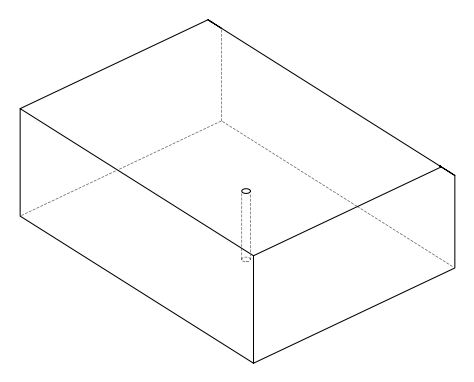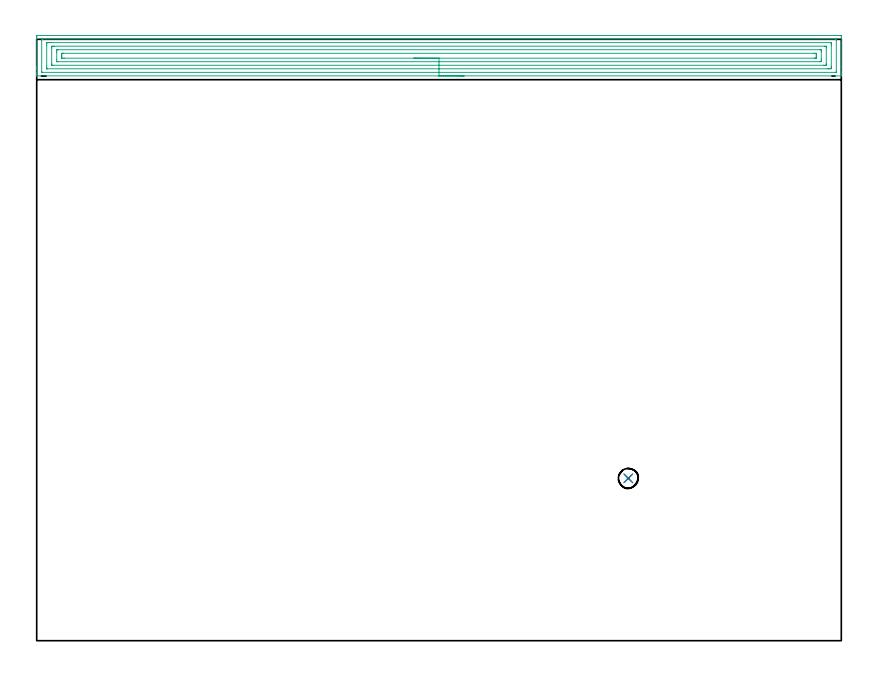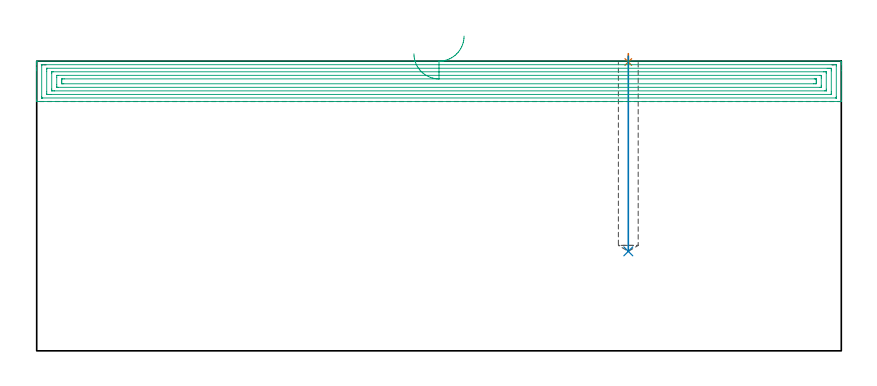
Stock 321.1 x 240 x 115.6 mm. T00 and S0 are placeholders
(PLAN: 3 operations, 2 tool changes, 16.1 min)
(1 SPOT_DRILL | STEP1POCKET | NXT0321_9005460120000 | 0.03 min | 0 mm3)
(2 DRILL_BLIND_HOLE_INTO_CENTER | STEP1POCKET | UGT0301_474 | 0.31 min | 3623 mm3)
(3 AREA_MILL | FG_CHAMFER_SURFACE | UGT0205_001 | 15.71 min | 41617 mm3)
(TOOL NXT0321_9005460120000 | NC Spot Drill, 142deg, 12mm, Carbide, Uncoated | D12 PA142 FL30 Z2)
(TOOL UGT0301_474 | Carbide Drill 7.9 mm | D7.9 PA118 FL76 Z2)
(TOOL UGT0205_001 | Chamfer Mill 20 x 3 x 45 deg. | D20 FL50 Z2)
(OP 1 SPOT_DRILL)
G17 G21 G94 G90
T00 M6
G54
G17 G0 G90 X236.1 Y64.8 S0 M3
G43 Z125.6 H0
G94 G81 G98 Z115.26 F250. R118.6
G80
M5
M2
(OP 2 DRILL_BLIND_HOLE_INTO_CENTER)
G17 G21 G94 G90
T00 M6
G54
G17 G0 G90 X236.1 Y64.8 S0 M3
G43 Z125.6 H0
G94 G81 G98 Z39.7 F250. R117.6
G80
M5
M2
(OP 3 AREA_MILL)
G17 G21 G94 G90
T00 M6
G54
G17 G0 G90 X170.55 Y225.4 S1061 M3
G43 Z125.6 H0
G94 G1 X170.512 Z124.728 F250.
X170.398 Z123.863
X170.209 Z123.012
X169.947 Z122.18
X169.613 Z121.374
X169.21 Z120.6
X168.742 Z119.864
X168.21 Z119.172
X167.621 Z118.529
X166.978 Z117.939
X166.286 Z117.408
X165.55 Z116.94
X164.776 Z116.537
X163.97 Z116.203
X163.138 Z115.941
X162.286 Z115.752
X161.422 Z115.638
X160.55 Z115.6
X0.173
X0.009 Y225.403 Z115.588
X0. Y225.429 Z115.562
Y225.8 Z115.199
Y226.118 Z114.882
Y226.804 Z114.191
Y228.033 Z112.964
Y228.576 Z112.418
Y229.191 Z111.805
Y240.982 Z100.015
X0.002 Y241.256 Z99.741
X0.01 Y241.492 Z99.506
X0.247 Y241.499 Z99.499
X320.48 Y241.5 Z99.5
X320.855 Y241.497 Z99.502
X321.09 Y241.492 Z99.506
X321.1 Y241.254 Z99.743
Y229.191 Z111.805
Y226.804 Z114.191
Y226.118 Z114.882
Y225.801 Z115.199
Y225.429 Z115.562
X321.091 Y225.403 Z115.588
X320.928 Y225.4 Z115.6
X160.55
Y226.814 Z114.186
X2.184 Y226.815 Z114.185
X2.078 Y226.817 Z114.183
X2.027 Y226.82 Z114.18
X2.01 Y226.822 Z114.178
X2.008 Y226.839 Z114.161
X2.004 Y226.951 Z114.049
X2. Y227.207 Z113.793
X2.001 Y239.613 Z101.387
X2.006 Y240.016 Z100.984
X2.01 Y240.069 Z100.931
X2.014 Y240.08 Z100.92
X2.022 Y240.082 Z100.918
X2.076 Y240.084 Z100.916
X2.186 Y240.085 Z100.915
X2.407 Y240.086 Z100.914
X318.916 Y240.085 Z100.915
X319.022 Y240.083 Z100.917
X319.073 Y240.08 Z100.92
X319.09 Y240.078 Z100.922
X319.092 Y240.061 Z100.939
X319.096 Y239.949 Z101.051
X319.1 Y239.693 Z101.307
X319.099 Y227.287 Z113.713
X319.094 Y226.884 Z114.116
X319.09 Y226.831 Z114.169
X319.085 Y226.82 Z114.18
X319.078 Y226.819 Z114.181
X319.024 Y226.816 Z114.184
X318.914 Y226.815 Z114.185
X318.693 Y226.814 Z114.186
X160.55
Y228.229 Z112.771
X4.194
X4.077 Y228.231 Z112.769
X4.035 Y228.233 Z112.767
X4.018 Y228.235 Z112.765
X4.01 Y228.257 Z112.743
X4.005 Y228.384 Z112.616
X4.002 Y228.576 Z112.424
X4. Y228.768 Z112.232
Y229.462 Z111.538
Y237.629 Z103.371
X4.005 Y238.324 Z102.676
X4.009 Y238.507 Z102.493
X4.027 Y238.665 Z102.335
X4.194 Y238.667 Z102.333
X4.738 Y238.67 Z102.33
X5.087 Y238.671 Z102.329
X5.63 Y238.672 Z102.328
X316.906 Y238.671 Z102.329
X317.023 Y238.669 Z102.331
X317.065 Y238.667 Z102.333
X317.082 Y238.666 Z102.334
X317.09 Y238.643 Z102.357
X317.095 Y238.516 Z102.484
X317.098 Y238.324 Z102.676
X317.1 Y238.132 Z102.868
Y237.438 Z103.562
Y229.271 Z111.729
X317.095 Y228.576 Z112.424
X317.091 Y228.393 Z112.607
X317.072 Y228.235 Z112.765
X316.906 Y228.234 Z112.766
X316.362 Y228.23 Z112.77
X316.013 Y228.229 Z112.771
X315.47
X160.55
Y229.643 Z111.357
X6.692
X6.107 Y229.647 Z111.353
X6.044 Y229.65 Z111.35
X6.01 Y229.654 Z111.346
X6.008 Y229.7 Z111.3
X6.004 Y229.91 Z111.09
X6. Y230.329 Z110.671
Y236.532 Z104.468
X6.004 Y236.985 Z104.015
X6.008 Y237.201 Z103.799
X6.01 Y237.249 Z103.751
X6.061 Y237.252 Z103.748
X6.165 Y237.255 Z103.745
X6.874 Y237.257 Z103.743
X7.056
X314.408
X314.993 Y237.253 Z103.747
X315.056 Y237.25 Z103.75
X315.09 Y237.246 Z103.754
X315.092 Y237.2 Z103.8
X315.096 Y236.99 Z104.01
X315.1 Y236.571 Z104.429
Y230.368 Z110.632
X315.096 Y229.915 Z111.085
X315.092 Y229.699 Z111.301
X315.09 Y229.651 Z111.349
X315.039 Y229.648 Z111.352
X314.935 Y229.645 Z111.355
X314.226 Y229.643 Z111.357
X314.044
X160.55
Y231.057 Z109.943
X8.482 Y231.058 Z109.942
X8.124 Y231.061 Z109.939
X8.024 Y231.064 Z109.936
X8.009 Y231.072 Z109.928
X8.006 Y231.084 Z109.916
X8.002 Y231.141 Z109.859
X8. Y231.235 Z109.765
Y231.89 Z109.11
Y234.779 Z106.221
X8.001 Y235.434 Z105.566
X8.005 Y235.665 Z105.335
X8.01 Y235.823 Z105.177
X8.303 Y235.836 Z105.164
X8.484 Y235.841 Z105.159
X8.661 Y235.843 Z105.157
X312.618 Y235.842 Z105.158
X312.976 Y235.839 Z105.161
X313.076 Y235.836 Z105.164
X313.091 Y235.828 Z105.172
X313.094 Y235.816 Z105.184
X313.098 Y235.759 Z105.241
X313.1 Y235.665 Z105.335
Y235.01 Z105.99
Y232.121 Z108.879
X313.099 Y231.466 Z109.534
X313.095 Y231.235 Z109.765
X313.09 Y231.077 Z109.923
X312.797 Y231.064 Z109.936
X312.616 Y231.059 Z109.941
X312.439 Y231.058 Z109.942
X160.55 Y231.057 Z109.943
Y232.471 Z108.529
X10.987 Y232.472 Z108.528
X10.448 Y232.475 Z108.525
X10.087 Y232.478 Z108.522
X10.01 Y232.486 Z108.514
X10.004 Y232.561 Z108.439
X10.001 Y233.007 Z107.993
X10. Y233.451 Z107.549
X10.001 Y233.893 Z107.107
X10.004 Y234.334 Z106.666
X10.01 Y234.399 Z106.601
X10.017 Y234.422 Z106.578
X10.043 Y234.424 Z106.576
X10.178 Y234.427 Z106.573
X10.448 Y234.428 Z106.572
X10.801 Y234.429 Z106.571
X310.113 Y234.428 Z106.572
X310.652 Y234.425 Z106.575
X311.013 Y234.422 Z106.578
X311.09 Y234.414 Z106.586
X311.096 Y234.339 Z106.661
X311.099 Y233.893 Z107.107
X311.1 Y233.449 Z107.551
X311.099 Y233.007 Z107.993
X311.096 Y232.566 Z108.434
X311.09 Y232.501 Z108.499
X311.083 Y232.478 Z108.522
X311.056 Y232.476 Z108.524
X310.922 Y232.474 Z108.526
X310.652 Y232.472 Z108.528
X310.299 Y232.471 Z108.529
X160.55
X159.678 Z108.567
X158.814 Z108.681
X157.962 Z108.87
X157.13 Z109.132
X156.324 Z109.466
X155.55 Z109.869
X154.814 Z110.337
X154.122 Z110.868
X153.479 Z111.458
X152.89 Z112.101
X152.358 Z112.793
X151.89 Z113.529
X151.487 Z114.303
X151.153 Z115.109
X150.891 Z115.941
X150.702 Z116.792
X150.588 Z117.657
X150.55 Z118.529
G0 Z125.6
M5
M2
